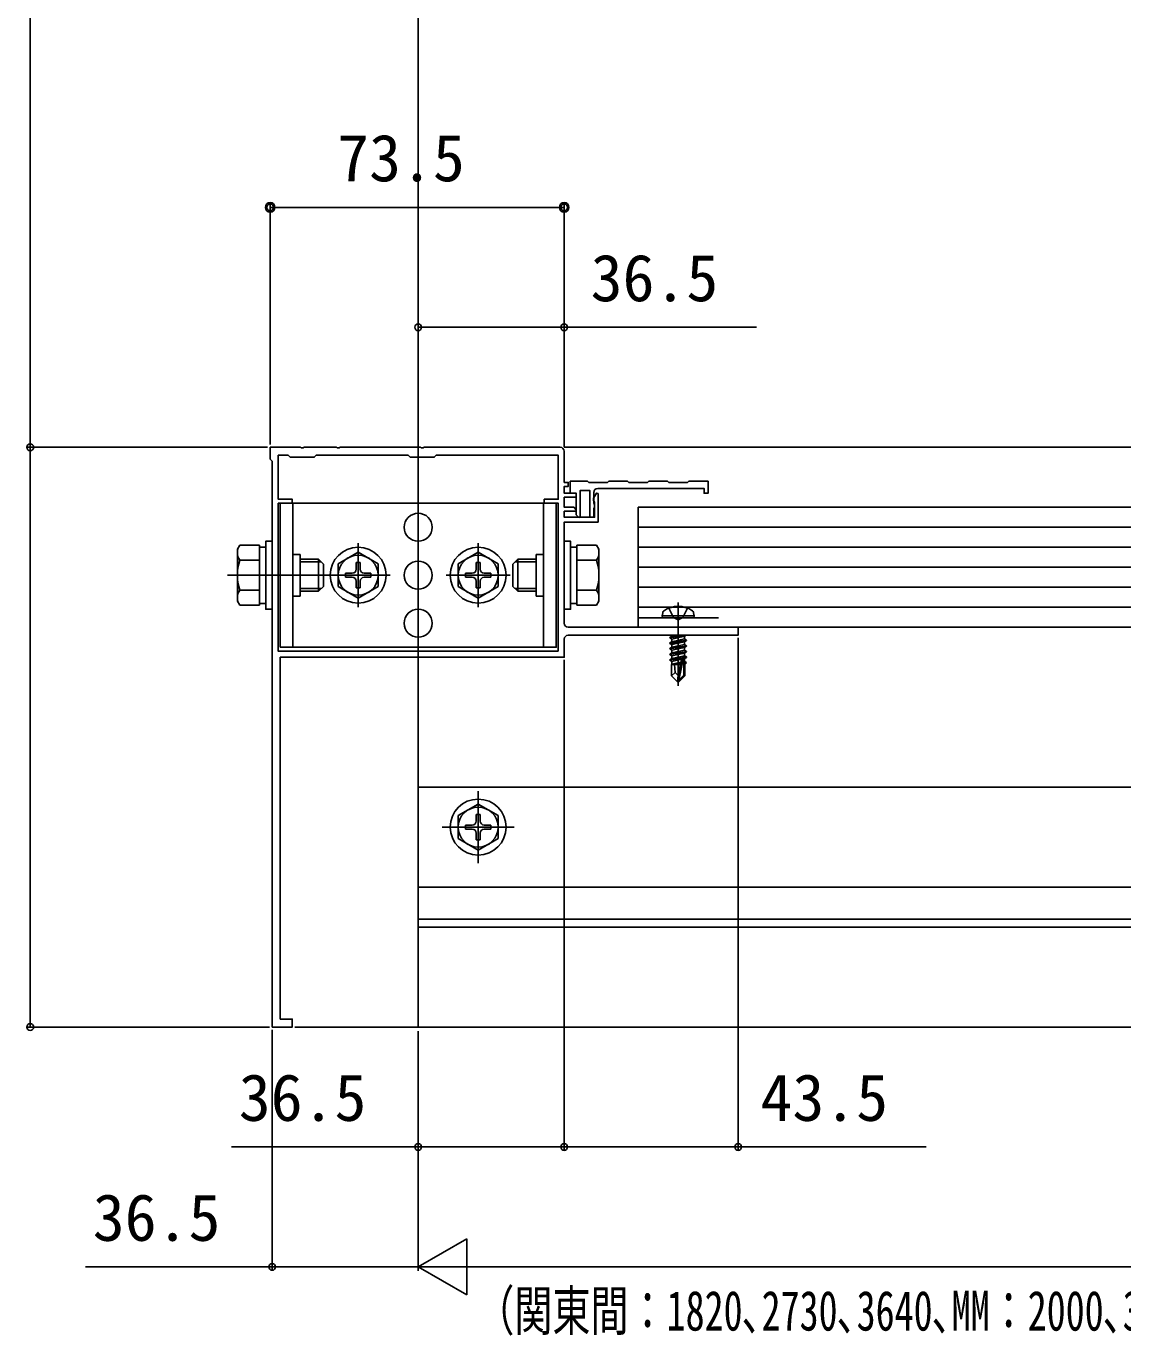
# Model space of a CAD drawing. Units: millimetres, scale not verified. Extents: x -700 to 700, y -1044 to 1038.
# Drawn here: x -411.5 to -137.3, y 161.8 to 489.3 of the extents above; entities that cross this region are included whole.
import ezdxf
from ezdxf.enums import TextEntityAlignment as Align

# ---------------------------------------------------------------- set-up
doc = ezdxf.new("R2010")
doc.units = ezdxf.units.MM
doc.header["$LTSCALE"] = 6
for name, color, linetype in [('0-2_YKK_11', 7, 'Continuous'), ('0-3_YKK_12', 2, 'Continuous'), ('0-4_YKK_13', 4, 'Continuous'), ('0-5_YKK_D', 6, 'Continuous')]:
    doc.layers.add(name, color=color, linetype=linetype)
doc.styles.add('ＭＳ ゴシック', font='')
doc.styles.get('ＭＳ ゴシック').set_extended_font_data('MS Gothic')

msp = doc.modelspace()

# ---------------------------------------------------------------- linework, layer by layer
at = {"layer": '0-2_YKK_11'}
for points in [[(-278, 384.033), (-312.042, 384.033), (-312.225, 383.913), (-312.775, 383.913), (-312.958, 384.033), (-333.042, 384.033), (-333.225, 383.913), (-333.775, 383.913), (-333.958, 384.033), (-342.042, 384.033), (-342.225, 383.913), (-342.775, 383.913), (-342.958, 384.033), (-350.5, 384.033), (-350.5, 381.033), (-350, 380.533)], [(-350, 380.533), (-350, 239.033), (-345, 239.033), (-345, 241.033), (-348, 241.033), (-348, 331.533), (-277, 331.533), (-277, 336.033)], [(-277, 340.033), (-277, 365.333), (-268.5, 365.333), (-268.5, 372.463), (-268.945, 372.582), (-269.7, 371.274), (-269.7, 370.733), (-269.52, 370.458), (-269.4, 370.275), (-269.4, 366.533), (-277, 366.533), (-277, 368.033), (-274.124, 368.033), (-273.964, 368.421), (-274.576, 369.033), (-277, 369.033), (-277, 371.533), (-274, 371.533), (-274, 372.533), (-277, 372.533), (-277, 374.233), (-276, 374.233), (-276, 375.233), (-277, 375.233), (-277, 383.033)], [(-268.6, 373.733), (-242, 373.733), (-242, 372.533), (-241, 372.533), (-241, 375.533), (-245.85, 375.533), (-246.15, 375.233), (-250.85, 375.233), (-251.15, 375.533), (-255.85, 375.533), (-256.15, 375.233), (-260.85, 375.233), (-261.15, 375.533), (-265.85, 375.533), (-266.15, 375.233), (-270.85, 375.233), (-271.15, 375.533), (-275.5, 375.533), (-275.5, 372.533), (-274, 372.533), (-274, 367.109), (-273.37, 366.479), (-273, 366.633), (-273, 373.233), (-270.6, 373.233), (-270.6, 366.533), (-269.6, 366.533), (-269.6, 368.687), (-269.4, 369.033), (-269.4, 369.633), (-269.52, 369.873), (-269.6, 370.033), (-269.6, 372.733)], [(-276, 337.033), (-233.5, 337.033), (-233.5, 339.033), (-276, 339.033)]]:
    msp.add_lwpolyline(points, dxfattribs=at)
msp.add_lwpolyline([(-278.5, 333.033), (-348.5, 333.033), (-348.5, 370.033), (-345, 370.033), (-345, 371.033), (-348.5, 371.033), (-348.5, 382.033), (-346, 382.033), (-345.5, 381.533), (-339.5, 381.533), (-339, 382.033), (-316, 382.033), (-315.5, 381.533), (-309.5, 381.533), (-309, 382.033), (-278.5, 382.033), (-278.5, 371.033), (-282, 371.033), (-282, 370.033), (-278.5, 370.033)], close=True, dxfattribs=at)
for centre, start, end in [((-278, 383.033), 0.00001, 89.99999), ((-268.6, 372.733), 90.00001, 179.99999), ((-276, 340.033), 180.00001, 269.99999), ((-276, 336.033), 90.00001, 179.99999)]:
    msp.add_arc(centre, 1, start, end, dxfattribs=at)
at = {"layer": '0-3_YKK_12'}
for p, q in [((-313.5, 826.033), (-313.5, 239.033)), ((-328.5, 360.033), (-328.5, 344.033)), ((-298.5, 360.033), (-298.5, 344.033)), ((-320.5, 352.033), (-336.5, 352.033)), ((-290.5, 352.033), (-306.5, 352.033)), ((-76, 299.033), (-313.5, 299.033))]:
    msp.add_line(p, q, dxfattribs=at)
for points in [[(296.5, 264.033), (186.5, 264.033), (-313.5, 264.033), (-313.5, 299.033)], [(296.5, 274.033), (186.5, 274.033), (-313.5, 274.033)], [(296.5, 266.033), (186.5, 266.033), (-313.5, 266.033)]]:
    msp.add_lwpolyline(points, dxfattribs=at)
at = {"layer": '0-4_YKK_13'}
for p, q in [((-348, 334.033), (-348, 370.033)), ((-279, 370.033), (-348, 370.033)), ((-344.8, 370.033), (-344.8, 334.033)), ((-282.2, 370.033), (-282.2, 334.033)), ((-258.5, 369.033), (-258.5, 339.033)), ((131.5, 369.033), (-258.5, 369.033)), ((131.5, 364.033), (-258.5, 364.033)), ((-358.7, 358.533), (-358.119, 359.539)), ((-358.7, 345.533), (-358.7, 358.533)), ((-353.2, 359.539), (-358.119, 359.539)), ((-353.2, 344.527), (-353.2, 359.539)), ((-353.2, 359.083), (-351.6, 359.083)), ((-343, 357.233), (-344.8, 357.233)), ((-343, 357.233), (-343, 346.833)), ((-328.5, 357.783), (-333.5, 354.896)), ((-328.5, 357.783), (-323.5, 354.896)), ((-298.5, 357.783), (-303.5, 354.896)), ((-298.5, 357.783), (-293.5, 354.896)), ((-284, 357.233), (-284, 346.833)), ((-284, 357.233), (-282.2, 357.233)), ((-275.4, 359.083), (-273.8, 359.083)), ((-273.8, 359.539), (-268.881, 359.539)), ((-273.8, 359.539), (-273.8, 344.527)), ((-268.3, 358.533), (-268.881, 359.539)), ((-268.3, 358.533), (-268.3, 345.533)), ((131.5, 359.033), (-258.5, 359.033)), ((-353.2, 355.786), (-358.119, 355.786)), ((-353.2, 348.033), (-353.2, 356.033)), ((-343, 356.033), (-338.4, 356.033)), ((-337.752, 355.385), (-343, 355.385)), ((-338.4, 356.033), (-338.4, 348.033)), ((-337.2, 354.833), (-338.4, 356.033)), ((-337.2, 354.833), (-337.2, 349.233)), ((-333.5, 354.896), (-333.5, 349.17)), ((-329, 355.183), (-329, 353.533)), ((-328, 355.183), (-329, 355.183)), ((-328, 355.183), (-328, 353.533)), ((-323.5, 349.17), (-323.5, 354.896)), ((-303.5, 354.896), (-303.5, 349.17)), ((-299, 355.183), (-299, 353.533)), ((-298, 355.183), (-299, 355.183)), ((-298, 355.183), (-298, 353.533)), ((-293.5, 349.17), (-293.5, 354.896)), ((-289.8, 354.833), (-288.6, 356.033)), ((-289.8, 349.233), (-289.8, 354.833)), ((-289.248, 355.385), (-284, 355.385)), ((-288.6, 356.033), (-284, 356.033)), ((-288.6, 348.033), (-288.6, 356.033)), ((-273.8, 356.033), (-273.8, 348.033)), ((-273.8, 355.786), (-268.881, 355.786)), ((131.5, 354.033), (-258.5, 354.033)), ((-361.2, 352.033), (-334.7, 352.033)), ((-331.65, 352.533), (-330, 352.533)), ((-331.65, 352.533), (-331.65, 351.533)), ((-331.65, 351.533), (-330, 351.533)), ((-329, 350.533), (-329, 348.883)), ((-328, 350.533), (-328, 348.883)), ((-327, 352.533), (-325.35, 352.533)), ((-327, 351.533), (-325.35, 351.533)), ((-325.35, 351.533), (-325.35, 352.533)), ((-301.65, 352.533), (-300, 352.533)), ((-301.65, 352.533), (-301.65, 351.533)), ((-301.65, 351.533), (-300, 351.533)), ((-299, 350.533), (-299, 348.883)), ((-298, 350.533), (-298, 348.883)), ((-297, 352.533), (-295.35, 352.533)), ((-297, 351.533), (-295.35, 351.533)), ((-295.35, 351.533), (-295.35, 352.533)), ((-353.2, 348.28), (-358.119, 348.28)), ((-337.752, 348.681), (-343, 348.681)), ((-338.4, 348.033), (-343, 348.033)), ((-337.2, 349.233), (-338.4, 348.033)), ((-328.5, 346.283), (-333.5, 349.17)), ((-329, 348.883), (-328, 348.883)), ((-328.5, 346.283), (-323.5, 349.17)), ((-298.5, 346.283), (-303.5, 349.17)), ((-299, 348.883), (-298, 348.883)), ((-298.5, 346.283), (-293.5, 349.17)), ((-289.8, 349.233), (-288.6, 348.033)), ((-289.248, 348.681), (-284, 348.681)), ((-284, 348.033), (-288.6, 348.033)), ((-273.8, 348.28), (-268.881, 348.28)), ((131.5, 349.033), (-258.5, 349.033)), ((-358.7, 345.533), (-358.119, 344.527)), ((-353.2, 344.527), (-358.119, 344.527)), ((-351.6, 344.983), (-353.2, 344.983)), ((-343, 346.833), (-344.8, 346.833)), ((-284, 346.833), (-282.2, 346.833)), ((-273.8, 344.983), (-275.4, 344.983)), ((-273.8, 344.527), (-268.881, 344.527)), ((-268.3, 345.533), (-268.881, 344.527)), ((131.5, 344.033), (-258.5, 344.033)), ((-248.5, 345.233), (-248.5, 324.333)), ((-258.412, 341.333), (-238.412, 341.333)), ((-252.5, 341.833), (-252.359, 342.635)), ((-244.5, 341.833), (-252.5, 341.833)), ((-252.5, 341.833), (-252.412, 341.333)), ((-244.588, 341.333), (-252.412, 341.333)), ((-244.5, 341.833), (-244.641, 342.635)), ((-244.5, 341.833), (-244.588, 341.333)), ((131.5, 339.033), (-258.5, 339.033)), ((-246.7, 337.033), (-250.6, 336.383)), ((-250.6, 336.483), (-247.3, 337.033)), ((-250.6, 336.483), (-250.05, 336.801)), ((-250.6, 336.483), (-250.6, 336.383)), ((-250.6, 336.383), (-250.05, 336.065)), ((-250.6, 335.083), (-246.4, 335.783)), ((-246.4, 335.683), (-250.6, 334.983)), ((-250.6, 335.083), (-250.05, 335.401)), ((-250.6, 335.083), (-250.6, 334.983)), ((-250.6, 334.983), (-250.05, 334.665)), ((-250.6, 333.683), (-246.4, 334.383)), ((-246.4, 334.283), (-250.6, 333.583)), ((-249.021, 337.033), (-250.05, 336.801)), ((-250.05, 337.033), (-250.05, 336.801)), ((-246.95, 336.101), (-250.05, 335.401)), ((-250.05, 336.065), (-250.05, 335.401)), ((-246.95, 334.701), (-250.05, 334.001)), ((-250.05, 334.665), (-250.05, 334.001)), ((-246.95, 336.765), (-246.95, 336.101)), ((-246.4, 335.783), (-246.95, 336.101)), ((-246.95, 335.365), (-246.95, 334.701)), ((-246.4, 334.383), (-246.95, 334.701)), ((-246.4, 335.783), (-246.4, 335.683)), ((-246.4, 334.383), (-246.4, 334.283)), ((-250.6, 333.683), (-250.05, 334.001)), ((-250.6, 333.683), (-250.6, 333.583)), ((-250.6, 333.583), (-250.05, 333.265)), ((-250.6, 332.283), (-246.4, 332.983)), ((-246.4, 332.883), (-250.6, 332.183)), ((-250.6, 332.283), (-250.05, 332.601)), ((-250.6, 332.283), (-250.6, 332.183)), ((-250.6, 332.183), (-250.05, 331.865)), ((-250.6, 330.883), (-247.574, 331.387)), ((-247.602, 331.283), (-250.6, 330.783)), ((-250.6, 330.883), (-250.05, 331.201)), ((-250.6, 330.883), (-250.6, 330.783)), ((-246.95, 333.301), (-250.05, 332.601)), ((-250.05, 333.265), (-250.05, 332.601)), ((-246.95, 331.901), (-250.05, 331.201)), ((-250.05, 331.865), (-250.05, 331.201)), ((-247.66, 331.005), (-250.05, 330.465)), ((-247.59, 331.34), (-248.5, 326.955)), ((-247.168, 331.456), (-248.35, 325.757)), ((-247.168, 331.455), (-246.4, 331.583)), ((-246.4, 331.483), (-247.113, 331.364)), ((-247.1, 331.285), (-247.1, 327.007)), ((-246.95, 333.965), (-246.95, 333.301)), ((-246.4, 332.983), (-246.95, 333.301)), ((-246.95, 332.565), (-246.95, 331.901)), ((-246.4, 331.583), (-246.95, 331.901)), ((-246.95, 331.165), (-246.95, 330.501)), ((-246.4, 332.983), (-246.4, 332.883)), ((-246.4, 331.583), (-246.4, 331.483)), ((-250.6, 330.783), (-250.05, 330.465)), ((-250.2, 329.733), (-250.05, 329.801)), ((-250.2, 329.733), (-250.2, 326.883)), ((-247.924, 329.733), (-250.2, 329.733)), ((-249.243, 327.686), (-250.2, 326.883)), ((-250.05, 330.465), (-250.05, 329.801)), ((-247.805, 330.308), (-250.05, 329.801)), ((-247.865, 330.016), (-249.583, 329.733)), ((-247.92, 329.749), (-248.004, 329.733)), ((-246.95, 330.501), (-247.103, 330.466)), ((-246.5, 330.241), (-247.1, 330.142)), ((-246.5, 330.025), (-247.1, 329.909)), ((-246.8, 329.733), (-247.1, 329.733)), ((-246.5, 330.241), (-246.95, 330.501)), ((-246.5, 330.025), (-246.8, 329.852)), ((-246.8, 329.852), (-246.8, 326.883)), ((-246.5, 330.241), (-246.5, 330.025)), ((-248.65, 325.333), (-250.2, 326.883)), ((-248.5, 326.955), (-248.65, 325.333)), ((-248.65, 325.333), (-248.35, 325.333)), ((-248.5, 326.955), (-248.5, 325.333)), ((-247.1, 327.007), (-248.35, 325.757)), ((-248.35, 325.333), (-246.8, 326.883)), ((-248.35, 325.757), (-248.35, 325.333)), ((-246.8, 326.883), (-247.1, 327.007)), ((-298.5, 280.033), (-298.5, 298.033)), ((-298.5, 294.783), (-303.5, 291.896)), ((-303.5, 291.896), (-303.5, 286.17)), ((-299, 292.183), (-299, 290.533)), ((-298, 292.183), (-299, 292.183)), ((-298.5, 294.783), (-293.5, 291.896)), ((-298, 292.183), (-298, 290.533)), ((-293.5, 286.17), (-293.5, 291.896)), ((-307.5, 289.033), (-289.5, 289.033)), ((-301.65, 289.533), (-300, 289.533)), ((-301.65, 289.533), (-301.65, 288.533)), ((-301.65, 288.533), (-300, 288.533)), ((-297, 289.533), (-295.35, 289.533)), ((-297, 288.533), (-295.35, 288.533)), ((-295.35, 288.533), (-295.35, 289.533)), ((-298.5, 283.283), (-303.5, 286.17)), ((-299, 287.533), (-299, 285.883)), ((-299, 285.883), (-298, 285.883)), ((-298.5, 283.283), (-293.5, 286.17)), ((-298, 287.533), (-298, 285.883))]:
    msp.add_line(p, q, dxfattribs=at)
for points in [[(-279, 370.033), (-279, 334.033), (-348, 334.033)], [(-250.8, 343.812), (-249.645, 341.496), (-248.5, 340.887)], [(-246.2, 343.812), (-247.355, 341.496), (-248.5, 340.887)], [(-246.487, 337.033), (-246.95, 336.765), (-250.05, 336.065)], [(-246.4, 335.683), (-246.95, 335.365), (-250.05, 334.665)], [(-246.4, 334.283), (-246.95, 333.965), (-250.05, 333.265)], [(-246.4, 332.883), (-246.95, 332.565), (-250.05, 331.865)], [(-246.4, 331.483), (-246.95, 331.165), (-247.1, 331.132)], [(-248.5, 326.955), (-249.243, 327.686), (-249.4, 329.733)]]:
    msp.add_lwpolyline(points, dxfattribs=at)
for points in [[(-350, 360.533), (-350, 343.533), (-351.6, 343.533), (-351.6, 360.533)], [(-277, 343.533), (-277, 360.533), (-275.4, 360.533), (-275.4, 343.533)]]:
    msp.add_lwpolyline(points, close=True, dxfattribs=at)
for centre, radius in [((-313.5, 364.033), 3.5), ((-328.5, 352.033), 7), ((-328.5, 352.033), 5), ((-298.5, 352.033), 7), ((-298.5, 352.033), 5), ((-313.5, 352.033), 3.5), ((-313.5, 340.033), 3.5), ((-298.5, 289.033), 7), ((-298.5, 289.033), 5)]:
    msp.add_circle(centre, radius, dxfattribs=at)
for centre, radius, start, end in [((-355.377, 357.662), 3.323, 145.61575, 214.38425), ((-271.623, 357.662), 3.323, 325.61575, 34.38425), ((-346.281, 352.033), 12.419, 162.41205, 197.58795), ((-280.719, 352.033), 12.419, 342.41205, 17.58795), ((-330, 353.533), 1, 270, 0), ((-330, 350.533), 1, 0, 90), ((-327, 353.533), 1, 180, 270), ((-327, 350.533), 1, 90, 180), ((-300, 353.533), 1, 270, 0), ((-300, 350.533), 1, 0, 90), ((-297, 353.533), 1, 180, 270), ((-297, 350.533), 1, 90, 180), ((-355.377, 346.404), 3.323, 145.61575, 214.38425), ((-271.623, 346.404), 3.323, 325.61575, 34.38425), ((-248.5, 337.733), 6.5, 57.94412, 122.05588), ((-251.472, 342.479), 0.9, 122.05588, 170), ((-245.528, 342.479), 0.9, 10, 57.94412), ((-247.348, 331.285), 0.248, 0, 167.19096), ((-300, 290.533), 1, 270, 0), ((-300, 287.533), 1, 0, 90), ((-297, 290.533), 1, 180, 270), ((-297, 287.533), 1, 90, 180)]:
    msp.add_arc(centre, radius, start, end, dxfattribs=at)
at = {"layer": '0-5_YKK_D'}
for p, q in [((-410.5, 669.033), (-410.5, 384.033)), ((-350.5, 394.033), (-350.5, 445.033)), ((-350.5, 384.733), (-350.5, 445.033)), ((-277, 444.033), (-350.5, 444.033)), ((-277, 444.033), (-350.5, 444.033)), ((-277, 394.033), (-277, 445.033)), ((-277, 384.033), (-277, 445.033)), ((-313.5, 394.033), (-313.5, 415.033)), ((-277, 384.033), (-277, 415.033)), ((-351.2, 384.033), (-411.5, 384.033)), ((-351.2, 384.033), (-411.5, 384.033)), ((-410.5, 384.033), (-410.5, 239.033)), ((-277, 384.033), (30, 384.033)), ((-233.5, 336.333), (-233.5, 208.033)), ((-277, 330.833), (-277, 208.033)), ((-277, 330.833), (-277, 208.033)), ((-303.5, 274.033), (30, 274.033)), ((-350.7, 239.033), (-411.5, 239.033)), ((-350, 238.333), (-350, 178.033)), ((-344.3, 239.033), (30, 239.033)), ((-313.5, 238.033), (-313.5, 178.033)), ((-313.5, 238.033), (-313.5, 178.033)), ((-313.5, 238.033), (-313.5, 208.033)), ((-313.5, 179.033), (-301.376, 186.033)), ((-301.376, 172.033), (-301.376, 186.033)), ((-313.5, 179.033), (-301.376, 172.033)), ((-313.5, 179.033), (-289.251, 179.033)), ((-299.5, 179.033), (172.5, 179.033))]:
    msp.add_line(p, q, dxfattribs=at)
for points in [[(-313.5, 414.033), (-277, 414.033), (-228.927, 414.033)], [(-277, 209.033), (-313.5, 209.033), (-360.173, 209.033)], [(-277, 209.033), (-233.5, 209.033), (-186.464, 209.033)], [(-313.5, 179.033), (-350, 179.033), (-396.673, 179.033)]]:
    msp.add_lwpolyline(points, dxfattribs=at)
for centre, radius in [((-350.5, 444.033), 1.2), ((-350.5, 444.033), 0.85), ((-277, 444.033), 1.2), ((-277, 444.033), 0.85), ((-313.5, 414.033), 0.85), ((-277, 414.033), 0.85), ((-410.5, 384.033), 0.85), ((-410.5, 384.033), 0.85), ((-410.5, 239.033), 0.85), ((-313.5, 209.033), 0.85), ((-277, 209.033), 0.85), ((-277, 209.033), 0.85), ((-233.5, 209.033), 0.85), ((-350, 179.033), 0.85)]:
    msp.add_circle(centre, radius, dxfattribs=at)

# ---------------------------------------------------------------- texts
at = {"layer": '0-5_YKK_D', "style": 'ＭＳ ゴシック'}
for s, p in [('73.5', (-333.75, 447.033)), ('73.5', (-333.75, 447.033)), ('36.5', (-270.382, 417.033)), ('36.5', (-358.355, 212.033)), ('43.5', (-227.918, 212.033)), ('36.5', (-394.855, 182.033))]:
    msp.add_text(s, height=11.73, dxfattribs=at).set_placement(p, align=Align.BOTTOM_LEFT)
at = {"layer": '0-5_YKK_D', "style": 'ＭＳ ゴシック', "width": 0.7}
msp.add_text('（関東間：1820､2730､3640､MM：2000､3000､4000､九州・四国間：1910､2865､3820）', height=9.971, dxfattribs=at).set_placement((-298.985, 160.115), align=Align.BOTTOM_LEFT)

doc.saveas('drawing.dxf')
